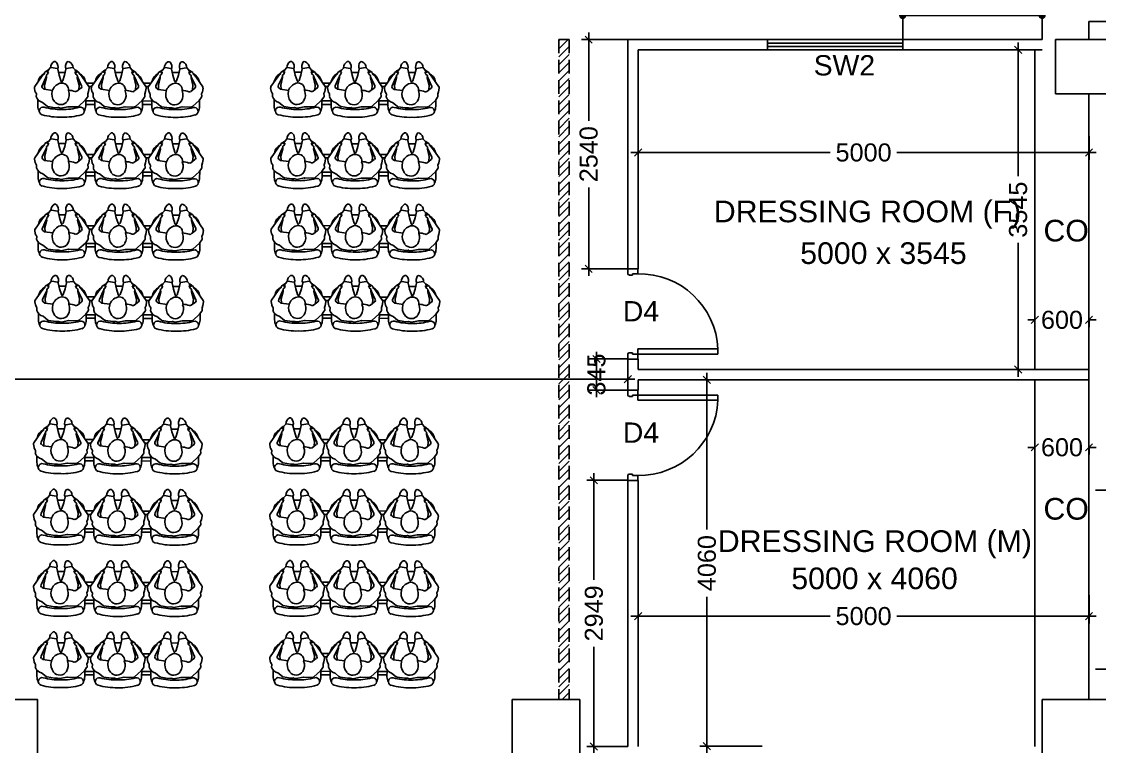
# Model space of a CAD drawing. Extents: x 6345096 to 6738923, y -6490958 to -6305885.
# Drawn here: x 6629733 to 6641686, y -6454644 to -6446609 of the extents above; entities that cross this region are included whole.
import ezdxf
from ezdxf.enums import TextEntityAlignment as Align

# ---------------------------------------------------------------- set-up
doc = ezdxf.new("R2010")
doc.units = 0
doc.header["$LTSCALE"] = 600
doc.header["$MEASUREMENT"] = 0
doc.header["$PDMODE"] = 35
doc.linetypes.add('HIDDEN', pattern=[0.375, 0.25, -0.125])
doc.layers.get('0').update_dxf_attribs({"linetype": 'CONTINUOUS'})
doc.layers.get('Defpoints').update_dxf_attribs({"linetype": 'CONTINUOUS'})
for name, color, linetype in [('Counter', 7, 'CONTINUOUS'), ('DOOR', 32, 'CONTINUOUS'), ('furniture', 33, 'CONTINUOUS'), ('HS', 251, 'CONTINUOUS'), ('joinery', 7, 'CONTINUOUS'), ('LA-column', 3, 'CONTINUOUS'), ('PARTI', 21, 'CONTINUOUS'), ('Room Dim', 1, 'CONTINUOUS'), ('TEXT', 6, 'CONTINUOUS'), ('Walls', 7, 'CONTINUOUS'), ('Ward Hatch', 170, 'CONTINUOUS'), ('WIN', 151, 'CONTINUOUS'), ('Working Dim', 5, 'CONTINUOUS')]:
    doc.layers.add(name, color=color, linetype=linetype)
doc.styles.add('ari', font='arial.ttf')
doc.styles.add('ARIAL', font='arial.ttf')
doc.styles.get("Standard").update_dxf_attribs({"font": 'romans.shx'})
doc.dimstyles.new('int. dim', dxfattribs={"dimtxt": 200, "dimasz": 80, "dimexe": 80, "dimexo": 0, "dimgap": 70, "dimtad": 0, "dimdec": 0, "dimzin": 12, "dimdsep": 46, "dimtxsty": 'ari', "dimblk": 'OBLIQUE', "dimcen": 2, "dimdle": 80, "dimclrd": 256, "dimclre": 256, "dimclrt": 6, "dimadec": 0, "dimazin": 0, "dimtfac": 1, "dimtdec": 0, "dimtix": 1, "dimtmove": 2, "dimatfit": 3, "dimfxl": 1, "dimtolj": 1, "dimtzin": 0, "dimlwd": -1, "dimlwe": -1, "dimarcsym": 0})
doc.dimstyles.new('STANDARD$0', dxfattribs={"dimscale": 0, "dimtxt": 150, "dimasz": 125, "dimexe": 0.75, "dimexo": 1, "dimgap": 25, "dimtad": 1, "dimdec": 0, "dimdsep": 46, "dimtxsty": 'Standard', "dimblk1": 'DOT', "dimblk2": 'DOT', "dimsah": 1, "dimcen": 2.5, "dimclrd": 1, "dimclre": 1, "dimclrt": 3, "dimadec": 0, "dimazin": 0, "dimtfac": 1, "dimtdec": 0, "dimtmove": 0, "dimatfit": 3, "dimldrblk": 'DOT', "dimfxl": 1, "dimtolj": 1, "dimtzin": 0, "dimarcsym": 0})

# ---------------------------------------------------------------- blocks, each defined once
blk = doc.blocks.new('1000')
at = {"layer": 'DOOR'}
for p, q in [((0, -100), (0, 0)), ((0, 0), (50, 0)), ((50, -100), (0, -100)), ((50, 0), (50, -2)), ((63, -49), (50, -49)), ((50, -49), (50, -100)), ((50, -100), (50, -901)), ((100, -100), (50, -100)), ((63, -13), (61, -13)), ((63, -13), (63, -49)), ((100, -901), (100, -100)), ((837, -13), (837, -49)), ((837, -13), (839, -13)), ((837, -49), (850, -49)), ((850, 0), (850, -2)), ((900, 0), (850, 0)), ((850, -49), (850, -100)), ((850, -100), (900, -100)), ((900, -100), (900, 0)), ((50, -901), (100, -901))]:
    blk.add_line(p, q, dxfattribs=at)
for centre, major_axis, start_param, end_param in [((50, -13), (-7.95, 7.95), 3.926991, 5.497787), ((850, -13), (7.95, 7.95), 0.785398, 2.356194)]:
    blk.add_ellipse(centre, major_axis=major_axis, ratio=1, start_param=start_param, end_param=end_param, dxfattribs=at)
at = {"layer": 'DOOR', "color": 145}
blk.add_ellipse((64, -115), major_axis=(-520, 590), ratio=1, start_param=2.464943, end_param=4.009476, dxfattribs=at)
blk = doc.blocks.new('A$C6F2C55AD')
at = {"layer": 'furniture', "color": 8}
for p, q in [((-379, 896), (-303, 896)), ((-309, 892), (-377, 818)), ((-274, 917), (-309, 892)), ((-236, 919), (-260, 921)), ((-212, 928), (-236, 919)), ((-172, 935), (-212, 928)), ((-209, 798), (-173, 844)), ((-50, 857), (-157, 931)), ((-148, 850), (-56, 808)), ((-25, 837), (-50, 857)), ((-383, 803), (-381, 703)), ((-56, 808), (-40, 802)), ((-19, 827), (-25, 837)), ((-7, 824), (-15, 825)), ((-8, 781), (4, 776)), ((-1, 787), (-5, 793)), ((5, 781), (-1, 787)), ((24, 785), (0, 820)), ((0, 792), (11, 789)), ((11, 789), (19, 779)), ((-381, 699), (-397, 621)), ((-397, 621), (-391, 593)), ((0, 593), (0, 669)), ((-391, 588), (-392, 559)), ((-392, 559), (-379, 478)), ((-200, 528), (-187, 436)), ((2, 482), (-10, 477)), ((4, 481), (2, 482)), ((3, 477), (4, 481)), ((19, 483), (11, 473)), ((-375, 468), (-334, 417)), ((-374, 366), (-301, 366)), ((-355, 366), (-355, 265)), ((-316, 366), (-316, 265)), ((-187, 436), (-173, 418)), ((-157, 331), (-50, 405)), ((-148, 412), (-56, 454)), ((-56, 454), (-40, 459)), ((-50, 405), (-25, 425)), ((-40, 459), (-29, 462)), ((-25, 425), (-19, 435)), ((-15, 437), (-7, 438)), ((-3, 469), (3, 477)), ((11, 473), (-3, 469)), ((0, 442), (24, 477)), ((-379, 265), (-303, 265)), ((-309, 261), (-377, 187)), ((-374, 265), (-303, 265)), ((-274, 286), (-309, 261)), ((-269, 348), (-244, 349)), ((-236, 288), (-260, 290)), ((-212, 297), (-236, 288)), ((-232, 346), (-216, 336)), ((-172, 304), (-212, 297)), ((-208, 333), (-172, 327)), ((-157, 331), (-157, 300)), ((-50, 226), (-157, 300)), ((-119, 356), (-119, 275)), ((-383, 172), (-381, 72)), ((-209, 167), (-173, 213)), ((-148, 219), (-56, 177)), ((-56, 177), (-40, 171)), ((-25, 206), (-50, 226)), ((-19, 196), (-25, 206)), ((-7, 193), (-15, 194)), ((-8, 151), (4, 145)), ((-1, 156), (-5, 162)), ((5, 150), (-1, 156)), ((24, 154), (0, 189)), ((0, 162), (11, 158)), ((11, 158), (19, 148)), ((-381, 68), (-397, -10)), ((0, -38), (0, 38)), ((-397, -10), (-391, -38)), ((-391, -43), (-392, -72)), ((-392, -72), (-379, -153)), ((-200, -103), (-187, -195)), ((-375, -163), (-334, -214)), ((-187, -195), (-173, -213)), ((-157, -300), (-50, -226)), ((-148, -219), (-56, -177)), ((-56, -177), (-40, -171)), ((-50, -226), (-25, -206)), ((-40, -171), (-29, -169)), ((-25, -206), (-19, -196)), ((-15, -194), (-7, -193)), ((2, -149), (-10, -154)), ((-3, -162), (3, -154)), ((11, -158), (-3, -162)), ((0, -189), (24, -154)), ((4, -150), (2, -149)), ((3, -154), (4, -150)), ((19, -148), (11, -158)), ((-379, -265), (-301, -265)), ((-355, -265), (-355, -366)), ((-316, -265), (-316, -366)), ((-274, -345), (-309, -370)), ((-269, -283), (-244, -282)), ((-236, -343), (-260, -341)), ((-212, -334), (-236, -343)), ((-232, -285), (-216, -295)), ((-172, -327), (-212, -334)), ((-208, -298), (-172, -304)), ((-157, -300), (-157, -331)), ((-50, -405), (-157, -331)), ((-119, -275), (-119, -356)), ((-383, -459), (-381, -559)), ((-379, -366), (-303, -366)), ((-309, -370), (-377, -444)), ((-374, -366), (-303, -366)), ((-209, -464), (-173, -418)), ((-148, -412), (-56, -454)), ((-56, -454), (-40, -459)), ((-25, -425), (-50, -405)), ((-19, -435), (-25, -425)), ((-7, -438), (-15, -437)), ((-1, -475), (-5, -469)), ((5, -481), (-1, -475)), ((24, -477), (0, -442)), ((0, -469), (11, -473)), ((11, -473), (19, -483)), ((-381, -563), (-397, -641)), ((-8, -480), (4, -486)), ((0, -669), (0, -593)), ((-397, -641), (-391, -668)), ((-391, -674), (-392, -703)), ((-392, -703), (-379, -784)), ((-375, -793), (-334, -844)), ((-200, -734), (-187, -826)), ((-187, -826), (-173, -844)), ((-148, -850), (-56, -808)), ((-56, -808), (-40, -802)), ((-50, -857), (-25, -837)), ((-40, -802), (-29, -800)), ((-25, -837), (-19, -827)), ((-15, -825), (-7, -824)), ((2, -780), (-10, -785)), ((-3, -793), (3, -785)), ((11, -789), (-3, -793)), ((0, -820), (24, -785)), ((4, -781), (2, -780)), ((3, -785), (4, -781)), ((19, -779), (11, -789)), ((-379, -896), (-301, -896)), ((-269, -914), (-244, -913)), ((-232, -916), (-216, -926)), ((-208, -929), (-172, -935)), ((-157, -931), (-50, -857))]:
    blk.add_line(p, q, dxfattribs=at)
for points in [[(-193, 818), (-141, 822), (-59, 802), (-42, 803)], [(-42, 459), (-59, 460), (-141, 440), (-187, 443)], [(-193, 188), (-141, 191), (-59, 171), (-42, 172)], [(-42, -172), (-59, -171), (-141, -191), (-187, -188)], [(-193, -443), (-141, -440), (-59, -460), (-42, -459)], [(-42, -803), (-59, -802), (-141, -822), (-187, -819)]]:
    blk.add_lwpolyline(points, dxfattribs=at)
for points in [[(24, 781), (52, 756, -0.259848), (54, 749), (43, 683, -0.302547), (37, 677), (-30, 662), (-92, 642), (-107, 628), (-92, 620), (-30, 600), (37, 585, -0.302547), (43, 578), (54, 513, -0.259848), (52, 506), (24, 481)], [(24, 150), (52, 125, -0.259848), (54, 118), (43, 52, -0.302547), (37, 46), (-30, 31), (-92, 11), (-107, -3), (-92, -11), (-30, -31), (37, -46, -0.302547), (43, -52), (54, -118, -0.259848), (52, -125), (24, -150)], [(24, -481), (52, -506, -0.259848), (54, -513), (43, -578, -0.302547), (37, -585), (-30, -600), (-92, -620), (-107, -633), (-92, -642), (-30, -662), (37, -677, -0.302547), (43, -683), (54, -749, -0.259848), (52, -756), (24, -781)]]:
    blk.add_lwpolyline(points, format="xyb", dxfattribs=at)
for points in [[(115, 689, 0.28165), (118, 712, 0.281432), (52, 756, -0.259848), (54, 749), (43, 683, -0.302547), (37, 677, 0.254294)], [(115, 58, 0.28165), (118, 81, 0.281432), (52, 125, -0.259848), (54, 118), (43, 52, -0.302547), (37, 46, 0.254294)], [(115, -573, 0.28165), (118, -550, 0.281432), (52, -506, -0.259848), (54, -513), (43, -578, -0.302547), (37, -585, 0.254294)]]:
    blk.add_lwpolyline(points, format="xyb", close=True, dxfattribs=at)
for centre, radius, start, end in [((236, 652), 733, 164.361, 181.6247), ((-429, 838), 43.2, 344.361, 164.361), ((-374, 771), 125, 90, 118.9699), ((-262, 900), 20.7, 84.2936, 126.1379), ((-157, 832), 20.7, 65.5125, 142.3991), ((-168, 914), 20.7, 55.2478, 99.1519), ((-125, 771), 125, 25.4407, 79.8153), ((236, 652), 647, 164.361, 181.8419), ((-362, 803), 20.7, 137.3161, 180.8191), ((-193, 785), 20.7, 142.3991, 201.4261), ((-409, 700), 211, 1.1807, 21.4261), ((-37, 793), 10.2, 45.435, 108.1784), ((-5, 806), 24.7, 193.9888, 263.5389), ((-15, 829), 4.56, 211.6328, 266.4385), ((-8, 814), 9.9, 34.2468, 86.4385), ((-3, 788), 5.09, 52.4637, 108.4149), ((0, 781), 6.05, 308.4181, 329.2946), ((3, 779), 2.67, 329.2946, 45.0334), ((21, 780), 2.15, 218.553, 288.5809), ((20, 783), 4.98, 288.5809, 18.6143), ((236, 610), 733, 178.3753, 195.639), ((236, 610), 647, 178.1581, 195.639), ((-402, 703), 20.7, 348.8982, 0.8191), ((-269, 619), 89.1, 123.3122, 231.3111), ((-250, 591), 122, 67.1497, 123.3122), ((-240, 645), 124, 285.5429, 343.9718), ((-192, 631), 73.9, 343.9718, 98.0509), ((-411, 589), 20.7, 357.1355, 11.8973), ((-242, 652), 131, 231.3111, 285.5429), ((21, 481), 2.15, 71.4191, 141.447), ((20, 479), 4.98, 341.3857, 71.4191), ((62, 513), 75.9, 47.3296, 108.8978), ((49, 588), 82.7, 271.2733, 329.4641), ((98, 552), 22.8, 344.3632, 47.2828), ((-429, 424), 43.2, 195.639, 15.639), ((-374, 491), 125, 241.0301, 270), ((-358, 481), 20.7, 189.3001, 218.6806), ((-238, 442), 99.4, 194.4561, 251.4627), ((-157, 430), 20.7, 217.6009, 294.4875), ((-125, 491), 125, 280.1847, 334.5593), ((-7, 453), 24.1, 96.9092, 158.3871), ((-15, 432), 4.56, 93.5615, 148.3672), ((-8, 447), 9.9, 273.5615, 325.7532), ((-429, 207), 43.2, 344.361, 164.361), ((-374, 140), 125, 90, 118.9699), ((-262, 270), 20.7, 84.2936, 126.1379), ((-243, 329), 20.7, 58.0246, 92.8591), ((-205, 354), 20.7, 238.0246, 260.8481), ((-168, 348), 20.7, 260.8481, 304.7522), ((-168, 283), 20.7, 55.2478, 99.1519), ((-125, 140), 125, 25.4407, 79.8153), ((236, 21), 733, 164.361, 181.6247), ((236, 21), 647, 164.361, 181.8419), ((-362, 173), 20.7, 137.3161, 180.8191), ((-193, 154), 20.7, 142.3991, 201.4261), ((-409, 69), 211, 1.1807, 21.4261), ((-157, 201), 20.7, 65.5125, 142.3991), ((-37, 162), 10.2, 45.435, 108.1784), ((-5, 175), 24.7, 193.9888, 263.5389), ((-15, 198), 4.56, 211.6328, 266.4385), ((-8, 184), 9.9, 34.2468, 86.4385), ((-3, 157), 5.09, 52.4637, 108.4149), ((0, 150), 6.05, 308.4181, 329.2946), ((3, 148), 2.67, 329.2946, 45.0334), ((21, 149), 2.15, 218.553, 288.5809), ((20, 152), 4.98, 288.5809, 18.6143), ((236, -21), 733, 178.3753, 195.639), ((236, -21), 647, 178.1581, 195.639), ((-402, 72), 20.7, 348.8982, 0.8191), ((-269, -12), 89.1, 123.3122, 231.3111), ((-250, -40), 122, 67.1497, 123.3122), ((-192, 0), 73.9, 343.9718, 98.0509), ((-411, -42), 20.7, 357.1355, 11.8973), ((-242, 21), 131, 231.3111, 285.5429), ((-240, 14), 124, 285.5429, 343.9718), ((62, -118), 75.9, 47.3296, 108.8978), ((49, -43), 82.7, 271.2733, 329.4641), ((98, -79), 22.8, 344.3632, 47.2828), ((-429, -207), 43.2, 195.639, 15.639), ((-358, -150), 20.7, 189.3001, 218.6806), ((-238, -189), 99.4, 194.4561, 251.4627), ((-157, -201), 20.7, 217.6009, 294.4875), ((-125, -140), 125, 280.1847, 334.5593), ((-7, -178), 24.1, 96.9092, 158.3871), ((-15, -198), 4.56, 93.5615, 148.3672), ((-8, -184), 9.9, 273.5615, 325.7532), ((21, -149), 2.15, 71.4191, 141.447), ((20, -152), 4.98, 341.3857, 71.4191), ((-374, -140), 125, 241.0301, 270), ((-262, -361), 20.7, 84.2936, 126.1379), ((-243, -302), 20.7, 58.0246, 92.8591), ((-205, -277), 20.7, 238.0246, 260.8481), ((-168, -283), 20.7, 260.8481, 304.7522), ((-168, -348), 20.7, 55.2478, 99.1519), ((236, -610), 733, 164.361, 181.6247), ((-429, -424), 43.2, 344.361, 164.361), ((-374, -491), 125, 90, 118.9699), ((236, -610), 647, 164.361, 181.8419), ((-362, -458), 20.7, 137.3161, 180.8191), ((-193, -477), 20.7, 142.3991, 201.4261), ((-157, -430), 20.7, 65.5125, 142.3991), ((-125, -491), 125, 25.4407, 79.8153), ((-37, -469), 10.2, 45.435, 108.1784), ((-5, -456), 24.7, 193.9888, 263.5389), ((-15, -432), 4.56, 211.6328, 266.4385), ((-8, -447), 9.9, 34.2468, 86.4385), ((-3, -473), 5.09, 52.4637, 108.4149), ((20, -479), 4.98, 288.5809, 18.6143), ((-402, -559), 20.7, 348.8982, 0.8191), ((-269, -643), 89.1, 123.3122, 231.3111), ((-250, -671), 122, 67.1497, 123.3122), ((-409, -562), 211, 1.1807, 21.4261), ((-192, -631), 73.9, 343.9718, 98.0509), ((0, -481), 6.05, 308.4181, 329.2946), ((3, -483), 2.67, 329.2946, 45.0334), ((21, -481), 2.15, 218.553, 288.5809), ((236, -652), 733, 178.3753, 195.639), ((236, -652), 647, 178.1581, 195.639), ((-411, -673), 20.7, 357.1355, 11.8973), ((-242, -610), 131, 231.3111, 285.5429), ((-240, -617), 124, 285.5429, 343.9718), ((62, -749), 75.9, 47.3296, 108.8978), ((49, -674), 82.7, 271.2733, 329.4641), ((98, -710), 22.8, 344.3632, 47.2828), ((-429, -838), 43.2, 195.639, 15.639), ((-358, -781), 20.7, 189.3001, 218.6806), ((-125, -771), 125, 280.1847, 334.5593), ((-7, -809), 24.1, 96.9092, 158.3871), ((-15, -829), 4.56, 93.5615, 148.3672), ((-8, -814), 9.9, 273.5615, 325.7532), ((21, -780), 2.15, 71.4191, 141.447), ((20, -783), 4.98, 341.3857, 71.4191), ((-374, -771), 125, 241.0301, 270), ((-238, -820), 99.4, 194.4561, 251.4627), ((-243, -933), 20.7, 58.0246, 92.8591), ((-205, -908), 20.7, 238.0246, 260.8481), ((-157, -832), 20.7, 217.6009, 294.4875), ((-168, -914), 20.7, 260.8481, 304.7522)]:
    blk.add_arc(centre, radius, start, end, dxfattribs=at)
blk = doc.blocks.new('_Oblique')
at = {"color": 0, "linetype": 'ByBlock', "lineweight": -2}
blk.add_line((-0.5, -0.5), (0.5, 0.5), dxfattribs=at)
blk = doc.blocks.new('*D2179')
at = {"layer": 'Defpoints', "color": 0, "transparency": 16777216}
for p in [(6636570, -6452967, 2), (6641570, -6452967, 5), (6636570, -6453200)]:
    blk.add_point(p, dxfattribs=at)
at = {"layer": 'Working Dim', "transparency": 16777216}
for p, q in [((6636570, -6452967), (6636570, -6453280)), ((6641570, -6452967), (6641570, -6453280)), ((6636490, -6453200), (6638701, -6453200)), ((6641650, -6453200), (6639438, -6453200))]:
    blk.add_line(p, q, dxfattribs=at)
at = {"layer": 'Working Dim', "transparency": 16777216, "xscale": 80, "yscale": 80, "zscale": 80, "rotation": 180}
blk.add_blockref('_Oblique', (6636570, -6453200), dxfattribs=at)
at = {"layer": 'Working Dim', "transparency": 16777216, "xscale": 80, "yscale": 80, "zscale": 80}
blk.add_blockref('_Oblique', (6641570, -6453200), dxfattribs=at)
at = {"layer": 'Working Dim', "color": 6, "transparency": 16777216, "insert": (6639070, -6453200), "char_height": 200, "attachment_point": 5, "style": 'ari'}
blk.add_mtext('\\A1;5000', dxfattribs=at)
blk = doc.blocks.new('*D2180')
at = {"layer": 'Defpoints', "color": 0, "transparency": 16777216}
for p in [(6637333, -6450581), (6637947, -6450581, 2), (6637947, -6454642, -3)]:
    blk.add_point(p, dxfattribs=at)
at = {"layer": 'Working Dim', "transparency": 16777216}
for p, q in [((6637333, -6450501), (6637333, -6452239)), ((6637947, -6450581), (6637253, -6450581)), ((6637333, -6454722), (6637333, -6452984)), ((6637947, -6454642), (6637253, -6454642))]:
    blk.add_line(p, q, dxfattribs=at)
at = {"layer": 'Working Dim', "transparency": 16777216, "xscale": 80, "yscale": 80, "zscale": 80}
for p, rotation in [((6637333, -6450581), 90), ((6637333, -6454642), 270)]:
    blk.add_blockref('_Oblique', p, dxfattribs=dict(at, rotation=rotation))
at = {"layer": 'Working Dim', "color": 6, "transparency": 16777216, "insert": (6637333, -6452612), "char_height": 200, "attachment_point": 5, "rotation": 90, "style": 'ari'}
blk.add_mtext('\\A1;4060', dxfattribs=at)
blk = doc.blocks.new('*D2181')
at = {"layer": 'Defpoints', "color": 0, "transparency": 16777216}
for p in [(6640570, -6446921, 2), (6640784, -6446921), (6640570, -6450466, 2)]:
    blk.add_point(p, dxfattribs=at)
at = {"layer": 'Working Dim', "transparency": 16777216}
for p, q in [((6640784, -6446841), (6640784, -6448324)), ((6640570, -6446921), (6640864, -6446921)), ((6640784, -6450546), (6640784, -6449063)), ((6640570, -6450466), (6640864, -6450466))]:
    blk.add_line(p, q, dxfattribs=at)
at = {"layer": 'Working Dim', "transparency": 16777216, "xscale": 80, "yscale": 80, "zscale": 80}
for p, rotation in [((6640784, -6446921), 90), ((6640784, -6450466), 270)]:
    blk.add_blockref('_Oblique', p, dxfattribs=dict(at, rotation=rotation))
at = {"layer": 'Working Dim', "color": 6, "transparency": 16777216, "insert": (6640784, -6448694), "char_height": 200, "attachment_point": 5, "rotation": 90, "style": 'ari'}
blk.add_mtext('\\A1;3545', dxfattribs=at)
blk = doc.blocks.new('*D2182')
at = {"layer": 'Defpoints', "color": 0, "transparency": 16777216}
for p in [(6636570, -6447879, 2), (6641570, -6447879, 5), (6636570, -6448061)]:
    blk.add_point(p, dxfattribs=at)
at = {"layer": 'Working Dim', "transparency": 16777216}
for p, q in [((6636570, -6447879), (6636570, -6448141)), ((6641570, -6447879), (6641570, -6448141)), ((6636490, -6448061), (6638701, -6448061)), ((6641650, -6448061), (6639438, -6448061))]:
    blk.add_line(p, q, dxfattribs=at)
at = {"layer": 'Working Dim', "transparency": 16777216, "xscale": 80, "yscale": 80, "zscale": 80, "rotation": 180}
blk.add_blockref('_Oblique', (6636570, -6448061), dxfattribs=at)
at = {"layer": 'Working Dim', "transparency": 16777216, "xscale": 80, "yscale": 80, "zscale": 80}
blk.add_blockref('_Oblique', (6641570, -6448061), dxfattribs=at)
at = {"layer": 'Working Dim', "color": 6, "transparency": 16777216, "insert": (6639070, -6448061), "char_height": 200, "attachment_point": 5, "style": 'ari'}
blk.add_mtext('\\A1;5000', dxfattribs=at)
blk = doc.blocks.new('*D2274')
at = {"layer": 'Defpoints', "color": 0, "transparency": 16777216}
for p in [(6636022, -6446809), (6636455, -6446809, 2), (6636455, -6449349, 2)]:
    blk.add_point(p, dxfattribs=at)
at = {"layer": 'Working Dim', "transparency": 16777216}
for p, q in [((6636022, -6446729), (6636022, -6447709)), ((6636455, -6446809), (6635942, -6446809)), ((6636022, -6449429), (6636022, -6448449)), ((6636455, -6449349), (6635942, -6449349))]:
    blk.add_line(p, q, dxfattribs=at)
at = {"layer": 'Working Dim', "transparency": 16777216, "xscale": 80, "yscale": 80, "zscale": 80}
for p, rotation in [((6636022, -6446809), 90), ((6636022, -6449349), 270)]:
    blk.add_blockref('_Oblique', p, dxfattribs=dict(at, rotation=rotation))
at = {"layer": 'Working Dim', "color": 6, "transparency": 16777216, "insert": (6636022, -6448079), "char_height": 200, "attachment_point": 5, "rotation": 90, "style": 'ari'}
blk.add_mtext('\\A1;2540', dxfattribs=at)
blk = doc.blocks.new('*D2275')
at = {"layer": 'Defpoints', "color": 0, "transparency": 16777216}
for p in [(6636455, -6450349, 2), (6636108, -6450694), (6636455, -6450694, 2)]:
    blk.add_point(p, dxfattribs=at)
at = {"layer": 'Working Dim', "transparency": 16777216}
for p, q in [((6636108, -6450349), (6636108, -6450269)), ((6636455, -6450349), (6636028, -6450349)), ((6636108, -6450349), (6636108, -6450694)), ((6636455, -6450694), (6636028, -6450694)), ((6636108, -6450694), (6636108, -6450774))]:
    blk.add_line(p, q, dxfattribs=at)
at = {"layer": 'Working Dim', "transparency": 16777216, "xscale": 80, "yscale": 80, "zscale": 80}
for p, rotation in [((6636108, -6450349), 270), ((6636108, -6450694), 90)]:
    blk.add_blockref('_Oblique', p, dxfattribs=dict(at, rotation=rotation))
at = {"layer": 'Working Dim', "color": 6, "transparency": 16777216, "insert": (6636108, -6450522), "char_height": 200, "attachment_point": 5, "rotation": 90, "style": 'ari'}
blk.add_mtext('\\A1;345', dxfattribs=at)
blk = doc.blocks.new('*D2276')
at = {"layer": 'Defpoints', "color": 0, "transparency": 16777216}
for p in [(6636455, -6451694, 2), (6636080, -6454644), (6636455, -6454644, 2)]:
    blk.add_point(p, dxfattribs=at)
at = {"layer": 'Working Dim', "transparency": 16777216}
for p, q in [((6636080, -6451614), (6636080, -6452799)), ((6636455, -6451694), (6636000, -6451694)), ((6636080, -6454724), (6636080, -6453540)), ((6636455, -6454644), (6636000, -6454644))]:
    blk.add_line(p, q, dxfattribs=at)
at = {"layer": 'Working Dim', "transparency": 16777216, "xscale": 80, "yscale": 80, "zscale": 80}
for p, rotation in [((6636080, -6451694), 90), ((6636080, -6454644), 270)]:
    blk.add_blockref('_Oblique', p, dxfattribs=dict(at, rotation=rotation))
at = {"layer": 'Working Dim', "color": 6, "transparency": 16777216, "insert": (6636080, -6453169), "char_height": 200, "attachment_point": 5, "rotation": 90, "style": 'ari'}
blk.add_mtext('\\A1;2949', dxfattribs=at)
blk = doc.blocks.new('*D2280')
at = {"layer": 'Defpoints', "color": 0, "transparency": 16777216}
for p in [(6619940, -6450353, 2), (6636455, -6450349), (6619940, -6450572)]:
    blk.add_point(p, dxfattribs=at)
at = {"layer": 'Working Dim', "transparency": 16777216}
for p, q in [((6619940, -6450353), (6619940, -6450652)), ((6636455, -6450349), (6636455, -6450652)), ((6619860, -6450572), (6627759, -6450572)), ((6636535, -6450572), (6628635, -6450572))]:
    blk.add_line(p, q, dxfattribs=at)
at = {"layer": 'Working Dim', "transparency": 16777216, "xscale": 80, "yscale": 80, "zscale": 80, "rotation": 180}
blk.add_blockref('_Oblique', (6619940, -6450572), dxfattribs=at)
at = {"layer": 'Working Dim', "transparency": 16777216, "xscale": 80, "yscale": 80, "zscale": 80}
blk.add_blockref('_Oblique', (6636455, -6450572), dxfattribs=at)
at = {"layer": 'Working Dim', "color": 6, "transparency": 16777216, "insert": (6628197, -6450572), "char_height": 200, "attachment_point": 5, "style": 'ari'}
blk.add_mtext('\\A1;16515', dxfattribs=at)
blk = doc.blocks.new('*D2291')
at = {"layer": 'Defpoints', "color": 0, "transparency": 16777216}
for p in [(6640970, -6451320), (6640970, -6451329), (6641570, -6451320)]:
    blk.add_point(p, dxfattribs=at)
at = {"layer": 'Working Dim', "transparency": 16777216}
for p, q in [((6640970, -6451329), (6640890, -6451329)), ((6640970, -6451320), (6640970, -6451409)), ((6640970, -6451329), (6640978, -6451329)), ((6641570, -6451329), (6641561, -6451329)), ((6641570, -6451320), (6641570, -6451409)), ((6641570, -6451329), (6641650, -6451329))]:
    blk.add_line(p, q, dxfattribs=at)
at = {"layer": 'Working Dim', "transparency": 16777216, "xscale": 80, "yscale": 80, "zscale": 80}
blk.add_blockref('_Oblique', (6640970, -6451329), dxfattribs=at)
at = {"layer": 'Working Dim', "transparency": 16777216, "xscale": 80, "yscale": 80, "zscale": 80, "rotation": 180}
blk.add_blockref('_Oblique', (6641570, -6451329), dxfattribs=at)
at = {"layer": 'Working Dim', "color": 6, "transparency": 16777216, "insert": (6641270, -6451329), "char_height": 200, "attachment_point": 5, "style": 'ari'}
blk.add_mtext('\\A1;600', dxfattribs=at)
blk = doc.blocks.new('*D2292')
at = {"layer": 'Defpoints', "color": 0, "transparency": 16777216}
for p in [(6640970, -6449907), (6640970, -6449916), (6641570, -6449907)]:
    blk.add_point(p, dxfattribs=at)
at = {"layer": 'Working Dim', "transparency": 16777216}
for p, q in [((6640970, -6449916), (6640890, -6449916)), ((6640970, -6449907), (6640970, -6449996)), ((6640970, -6449916), (6640978, -6449916)), ((6641570, -6449916), (6641561, -6449916)), ((6641570, -6449907), (6641570, -6449996)), ((6641570, -6449916), (6641650, -6449916))]:
    blk.add_line(p, q, dxfattribs=at)
at = {"layer": 'Working Dim', "transparency": 16777216, "xscale": 80, "yscale": 80, "zscale": 80}
blk.add_blockref('_Oblique', (6640970, -6449916), dxfattribs=at)
at = {"layer": 'Working Dim', "transparency": 16777216, "xscale": 80, "yscale": 80, "zscale": 80, "rotation": 180}
blk.add_blockref('_Oblique', (6641570, -6449916), dxfattribs=at)
at = {"layer": 'Working Dim', "color": 6, "transparency": 16777216, "insert": (6641270, -6449916), "char_height": 200, "attachment_point": 5, "style": 'ari'}
blk.add_mtext('\\A1;600', dxfattribs=at)
blk = doc.blocks.new('*D2307')
at = {"layer": 'Defpoints', "color": 0, "transparency": 16777216}
for p in [(6637333, -6450581), (6637947, -6450581, 2), (6637947, -6454642, -3)]:
    blk.add_point(p, dxfattribs=at)
at = {"layer": 'Working Dim', "transparency": 16777216}
for p, q in [((6637333, -6450501), (6637333, -6452239)), ((6637947, -6450581), (6637253, -6450581)), ((6637333, -6454722), (6637333, -6452984)), ((6637947, -6454642), (6637253, -6454642))]:
    blk.add_line(p, q, dxfattribs=at)
at = {"layer": 'Working Dim', "transparency": 16777216, "xscale": 80, "yscale": 80, "zscale": 80}
for p, rotation in [((6637333, -6450581), 90), ((6637333, -6454642), 270)]:
    blk.add_blockref('_Oblique', p, dxfattribs=dict(at, rotation=rotation))
at = {"layer": 'Working Dim', "color": 6, "transparency": 16777216, "insert": (6637333, -6452612), "char_height": 200, "attachment_point": 5, "rotation": 90, "style": 'ari'}
blk.add_mtext('\\A1;4060', dxfattribs=at)
blk = doc.blocks.new('_Dot')
at = {"layer": 'WIN', "color": 0, "linetype": 'ByBlock', "lineweight": -2}
blk.add_line((-0.5, 0), (-1, 0), dxfattribs=at)
at = {"layer": 'WIN', "color": 0, "linetype": 'ByBlock', "const_width": 0.5}
blk.add_lwpolyline([(-0.25, 0, 1), (0.25, 0, 1)], format="xyb", close=True, dxfattribs=at)
blk = doc.blocks.new('*D2315')
at = {"layer": 'Defpoints', "color": 0, "transparency": 16777216}
for p in [(6639504, -6446541), (6639504, -6446809, 2), (6641050, -6446809)]:
    blk.add_point(p, dxfattribs=at)
at = {"layer": 'Working Dim', "transparency": 16777216}
for p, q in [((6639504, -6446809), (6639504, -6446461)), ((6641050, -6446809), (6641050, -6446461)), ((6640970, -6446541), (6639584, -6446541))]:
    blk.add_line(p, q, dxfattribs=at)
at = {"layer": 'Working Dim', "transparency": 16777216, "xscale": 80, "yscale": 80, "zscale": 80, "rotation": 180}
blk.add_blockref('_Dot', (6639504, -6446541), dxfattribs=at)
at = {"layer": 'Working Dim', "transparency": 16777216, "xscale": 80, "yscale": 80, "zscale": 80}
blk.add_blockref('_Dot', (6641050, -6446541), dxfattribs=at)
at = {"layer": 'Working Dim', "color": 6, "transparency": 16777216, "insert": (6640277, -6446368), "char_height": 200, "attachment_point": 5, "style": 'ari'}
blk.add_mtext('\\A1;1545', dxfattribs=at)
blk = doc.blocks.new('*D2317')
at = {"layer": 'Defpoints', "color": 0, "transparency": 16777216}
for p in [(6642200, -6453788), (6641800, -6453964, 3), (6642200, -6453964, -3)]:
    blk.add_point(p, dxfattribs=at)
at = {"layer": 'Working Dim', "transparency": 16777216}
for p, q in [((6641720, -6453788), (6641640, -6453788)), ((6641800, -6453964), (6641800, -6453708)), ((6641800, -6453788), (6642200, -6453788)), ((6642200, -6453964), (6642200, -6453708)), ((6642280, -6453788), (6642360, -6453788))]:
    blk.add_line(p, q, dxfattribs=at)
at = {"layer": 'Working Dim', "transparency": 16777216, "xscale": 80, "yscale": 80, "zscale": 80}
blk.add_blockref('_Dot', (6641800, -6453788), dxfattribs=at)
at = {"layer": 'Working Dim', "transparency": 16777216, "xscale": 80, "yscale": 80, "zscale": 80, "rotation": 180}
blk.add_blockref('_Dot', (6642200, -6453788), dxfattribs=at)
at = {"layer": 'Working Dim', "color": 6, "transparency": 16777216, "insert": (6642000, -6453615), "char_height": 200, "attachment_point": 5, "style": 'ari'}
blk.add_mtext('\\A1;400', dxfattribs=at)
blk = doc.blocks.new('*D2320')
at = {"layer": 'Defpoints', "color": 0, "transparency": 16777216}
for p in [(6641800, -6451804), (6641800, -6452049, -2), (6642325, -6452051, -2)]:
    blk.add_point(p, dxfattribs=at)
at = {"layer": 'Working Dim', "transparency": 16777216}
for p, q in [((6641800, -6452049), (6641800, -6451724)), ((6642325, -6452051), (6642325, -6451724)), ((6641720, -6451804), (6641640, -6451804)), ((6642325, -6451804), (6641800, -6451804)), ((6642405, -6451804), (6642485, -6451804))]:
    blk.add_line(p, q, dxfattribs=at)
at = {"layer": 'Working Dim', "transparency": 16777216, "xscale": 80, "yscale": 80, "zscale": 80}
blk.add_blockref('_Dot', (6641800, -6451804), dxfattribs=at)
at = {"layer": 'Working Dim', "transparency": 16777216, "xscale": 80, "yscale": 80, "zscale": 80, "rotation": 180}
blk.add_blockref('_Dot', (6642325, -6451804), dxfattribs=at)
at = {"layer": 'Working Dim', "color": 6, "transparency": 16777216, "insert": (6642062, -6451632), "char_height": 200, "attachment_point": 5, "style": 'ari'}
blk.add_mtext('\\A1;525', dxfattribs=at)
blk = doc.blocks.new('A$C2CD672AE')
at = {"layer": 'Ward Hatch', "linetype": 'HIDDEN'}
h = blk.add_hatch(dxfattribs=at)
h.set_pattern_fill('ANSI31', color=8, scale=500, style=0)
h.set_pattern_definition([(45, (-6530319.38, 6456423.9), (-44.19417382, 44.19417382), [])])
h.paths.add_polyline_path([(105487.6, 9615), (105372.6, 9615), (105372.6, 2300), (105487.6, 2300)])
at = {"layer": 'PARTI', "color": 8, "linetype": 'HIDDEN'}
for p, q in [((105372.6, 9615), (105372.6, 2300)), ((105372.6, 9615), (105487.6, 9615)), ((105487.6, 9615), (105372.6, 9615)), ((105487.6, 9615), (105487.6, 2300)), ((105487.6, 9615), (105487.6, 2300))]:
    blk.add_line(p, q, dxfattribs=at)
at = {"layer": 'Walls', "color": 8, "linetype": 'HIDDEN'}
blk.add_line((111250.1, 9015), (111250.1, 2300), dxfattribs=at)

msp = doc.modelspace()

# ---------------------------------------------------------------- linework, layer by layer
at = {"layer": 'LA-column', "color": 2, "elevation": 2.283}
for points in [[(6641199.532, -6447408.857), (6641199.532, -6446808.857), (6641799.532, -6446808.857), (6641799.532, -6447408.857)], [(6629160.532, -6454123.913), (6629160.532, -6454873.913), (6629910.532, -6454873.913), (6629910.532, -6454123.913)], [(6635172.032, -6454123.913), (6635172.032, -6454873.913), (6635922.032, -6454873.913), (6635922.032, -6454123.913)], [(6641049.537, -6454123.913), (6641049.537, -6454873.913), (6641799.537, -6454873.913), (6641799.537, -6454123.913)]]:
    msp.add_lwpolyline(points, close=True, dxfattribs=at)
at = {"layer": 'Walls', "linetype": 'Continuous'}
for p, q in [((6641569.539, -6446808.898, -2.848), (6641569.539, -6446608.866, -2.848)), ((6641569.539, -6446608.866, -2.848), (6641799.539, -6446608.866, -2.848)), ((6640969.538, -6450466.398, -2.848), (6640969.534, -6446923.899, -2.848)), ((6641569.542, -6454123.899, -2.848), (6641569.534, -6447558.899, -2.848)), ((6640969.542, -6454643.892, -2.848), (6640969.538, -6450581.398, -2.848))]:
    msp.add_line(p, q, dxfattribs=at)
at = {"layer": 'Walls'}
for p, q in [((6636454.541, -6446808.899, -1.128), (6641049.539, -6446808.899, -1.128)), ((6636569.54, -6446923.899, -1.128), (6641049.539, -6446923.899, -1.128)), ((6636454.541, -6449349.398, -1.128), (6636569.541, -6449349.398, -1.128)), ((6636454.54, -6450349.398, -1.128), (6636569.541, -6450349.398, -1.128)), ((6636569.54, -6450466.398, -1.128), (6641569.538, -6450466.398, -1.128)), ((6636454.54, -6450694.398, -1.128), (6636569.541, -6450694.398, -1.128)), ((6636569.54, -6450581.398, -1.128), (6641569.538, -6450581.398, -1.128)), ((6636454.541, -6451694.398, -1.128), (6636569.541, -6451694.398, -1.128))]:
    msp.add_line(p, q, dxfattribs=at)
at = {"layer": 'Walls', "extrusion": (-0.000145144, 2.25159e-17, 1)}
for p, q in [((6636454.541, -6446808.899, -1.128), (6636454.541, -6449349.398, -1.128)), ((6636454.541, -6450349.398, -1.128), (6636454.541, -6450694.398, -1.128)), ((6636569.541, -6451694.398, -1.128), (6636569.54, -6454643.892, -1.128))]:
    msp.add_line(p, q, dxfattribs=at)
at = {"layer": 'Walls', "extrusion": (0.000145144, 2.25336e-17, 1)}
for p, q in [((6636569.54, -6446923.899, -1.128), (6636569.541, -6449349.398, -1.128)), ((6636569.54, -6450349.398, -1.128), (6636569.54, -6450466.398, -1.128)), ((6636569.54, -6450581.398, -1.128), (6636569.54, -6450694.398, -1.128)), ((6636454.541, -6451694.398, -1.128), (6636454.541, -6454643.892, -1.128))]:
    msp.add_line(p, q, dxfattribs=at)
at = {"layer": 'Walls', "linetype": 'Continuous', "elevation": -2.848, "flags": 128}
msp.add_lwpolyline([(6641569.539, -6446808.898), (6641569.539, -6446608.866)], dxfattribs=at)
at = {"layer": 'WIN', "linetype": 'Continuous', "elevation": -1.128}
for points in [[(6639504.244, -6446808.899), (6639504.244, -6446923.89), (6638003.836, -6446923.89), (6638003.836, -6446808.899)], [(6639504.244, -6446848.899), (6639504.244, -6446883.89), (6638003.836, -6446883.89), (6638003.836, -6446848.899)]]:
    msp.add_lwpolyline(points, close=True, dxfattribs=at)

# ---------------------------------------------------------------- block references
at = {"layer": 'DOOR', "linetype": 'Continuous'}
for p, xscale, yscale, zscale, rotation in [((6636454.551, -6450349.398, -1.128), 1.11111110728237, 1.11111110728237, 1.11111110728237, 90.00001325483592), ((6636454.551, -6450694.398, -1.128), -1.11111110728237, 1.111111107282341, 1.111111107282371, 89.99998674516405)]:
    msp.add_blockref('1000', p, dxfattribs=dict(at, xscale=xscale, yscale=yscale, zscale=zscale, rotation=rotation))
at = {"layer": 'furniture', "ltscale": 0.75, "xscale": -1, "rotation": 269.9077851492898}
for p in [(6630810.749, -6447172.862, -1.128), (6633430.203, -6447172.547, -1.128), (6630812.664, -6447963.005, -1.128), (6633432.117, -6447962.69, -1.128), (6630814.578, -6448753.148, -1.128), (6633434.032, -6448752.833, -1.128), (6630816.493, -6449543.29, -1.128), (6633435.946, -6449542.975, -1.128), (6630800.574, -6451124.349, -1.128), (6633420.027, -6451124.034, -1.128), (6630800.574, -6451915.004, -1.128), (6633420.027, -6451914.689, -1.128), (6630800.574, -6452705.66, -1.128), (6633420.027, -6452705.345, -1.128), (6630800.574, -6453496.316, -1.128), (6633420.027, -6453496.001, -1.128)]:
    msp.add_blockref('A$C6F2C55AD', p, dxfattribs=at)
at = {"layer": 'HS'}
msp.add_blockref('A$C2CD672AE', (6530319.294, -6456423.902, 8.17), dxfattribs=at)

# ---------------------------------------------------------------- texts
at = {"layer": 'Counter', "color": 10, "style": 'ARIAL'}
for p in [(6641064.979, -6449046.208, -2.848), (6641064.983, -6452129.697, -2.848)]:
    msp.add_text('CO', height=240, dxfattribs=at).set_placement(p)
at = {"layer": 'joinery', "style": 'ari'}
for s, p in [('SW2', (6638857.392, -6447206.196, -2.098)), ('D4', (6636601.693, -6449932.337, -2.168)), ('D4', (6636601.693, -6451277.796, -2.168))]:
    msp.add_text(s, height=225, dxfattribs=at).set_placement(p, align=Align.CENTER)
at = {"layer": 'Room Dim', "style": 'ARIAL'}
for s, p in [('5000 x 3545', (6639290.298, -6449295.862, -0.409)), ('5000 x 4060', (6639191.733, -6452900.98, -0.409))]:
    msp.add_text(s, height=240, dxfattribs=at).set_placement(p, align=Align.CENTER)
at = {"layer": 'TEXT', "color": 7, "style": 'ARIAL'}
for s, p in [('DRESSING ROOM (F)', (6639114.015, -6448833.605, -2.848)), ('DRESSING ROOM (M)', (6639195.507, -6452488.221, -2.848))]:
    msp.add_text(s, height=240, dxfattribs=at).set_placement(p, align=Align.CENTER)

# ---------------------------------------------------------------- dimensions: what is measured, and where the dimension line sits
at = {"layer": 'Working Dim'}
for base, p1, p2, angle, dimstyle, override, picture, middle in [((6639504.244, -6446540.545, -2.848), (6641049.59, -6446808.899, -2.848), (6639504.244, -6446808.899, -1.128), 180, 'STANDARD$0', {"dimscale": 1, "dimtxt": 200, "dimasz": 80, "dimexe": 80, "dimexo": 0, "dimgap": 70, "dimzin": 12, "dimtxsty": 'ari', "dimblk": 'Oblique', "dimcen": 2, "dimdle": 80, "dimclrd": 256, "dimclre": 256, "dimclrt": 6, "dimtix": 1, "dimtmove": 2, "dimlwd": 65535, "dimlwe": 65535, "dimarcsym": 1}, '*D2315', (6640276.917, -6446368.43, -2.848)), ((6636022.375, -6446808.899, -2.848), (6636454.541, -6449349.398, -1.128), (6636454.541, -6446808.899, -1.128), 90, 'int. dim', {"dimtxt": 200}, '*D2274', (6636022.375, -6448079.149, -2.848)), ((6640784.013, -6446920.899, -1.128), (6640569.501, -6450466.398, 0.593), (6640569.501, -6446920.899, 0.593), 90, 'int. dim', {"dimtxt": 200}, '*D2181', (6640784.013, -6448693.649, -1.128)), ((6636569.541, -6448061.303, -2.848), (6641569.535, -6447878.568, 2.283), (6636569.541, -6447878.568, -1.128), 180, 'int. dim', {"dimtxt": 200}, '*D2182', (6639069.538, -6448061.303, -2.848)), ((6640969.537, -6449915.865, -2.848), (6641569.537, -6449907.264, -2.848), (6640969.537, -6449907.265, -2.848), 180, 'int. dim', {"dimtxt": 200, "dimarcsym": 1}, '*D2292', (6641269.537, -6449915.865, -2.848)), ((6636107.904, -6450694.398, -2.848), (6636454.541, -6450349.398, -1.128), (6636454.541, -6450694.398, -1.128), 90, 'int. dim', {"dimtxt": 200}, '*D2275', (6636107.904, -6450521.898, -2.848)), ((6619939.529, -6450572.243, -2.848), (6636454.553, -6450349.398, -2.848), (6619939.529, -6450353.398, -1.128), 180, 'int. dim', {"dimtxt": 200}, '*D2280', (6628197.041, -6450572.243, -2.848)), ((6637333.146, -6450581.398, -2.848), (6637946.842, -6454641.881, -6.259), (6637946.842, -6450581.398, -1.128), 90, 'int. dim', {"dimtxt": 200}, '*D2180', (6637333.146, -6452611.64, -2.848)), ((6637333.146, -6450581.398, -2.848), (6637946.842, -6454641.881, -6.259), (6637946.842, -6450581.398, -1.128), 90, 'int. dim', {"dimtxt": 200}, '*D2307', (6637333.146, -6452611.64, -2.848)), ((6640969.538, -6451329.463, -2.848), (6641569.538, -6451319.802, -2.848), (6640969.538, -6451319.802, -2.848), 180, 'int. dim', {"dimtxt": 200, "dimarcsym": 1}, '*D2291', (6641269.538, -6451329.463, -2.848)), ((6641799.542, -6451804.481, 6.763), (6642324.953, -6452051.004, 4.374), (6641799.542, -6452048.739, 4.374), 180, 'STANDARD$0', {"dimscale": 1, "dimtxt": 200, "dimasz": 80, "dimexe": 80, "dimexo": 0, "dimgap": 70, "dimzin": 12, "dimtxsty": 'ari', "dimblk": 'Oblique', "dimcen": 2, "dimdle": 80, "dimclrd": 256, "dimclre": 256, "dimclrt": 6, "dimtix": 1, "dimtmove": 2, "dimlwd": 65535, "dimlwe": 65535, "dimarcsym": 1}, '*D2320', (6642062.248, -6451632.367, 6.763)), ((6636079.753, -6454643.892, -2.848), (6636454.541, -6451694.398, -1.128), (6636454.541, -6454643.892, -1.128), 90, 'int. dim', {"dimtxt": 200}, '*D2276', (6636079.753, -6453169.145, -2.848)), ((6636569.541, -6453199.73, -2.848), (6641569.54, -6452967.289, 2.283), (6636569.541, -6452967.289, -1.128), 180, 'int. dim', {"dimtxt": 200}, '*D2179', (6639069.54, -6453199.73, -2.848)), ((6642199.709, -6453787.516, 6.763), (6641799.631, -6453963.794, 9.375), (6642199.709, -6453963.612, 4.072), 180, 'STANDARD$0', {"dimscale": 1, "dimtxt": 200, "dimasz": 80, "dimexe": 80, "dimexo": 0, "dimgap": 70, "dimzin": 12, "dimtxsty": 'ari', "dimblk": 'Oblique', "dimcen": 2, "dimdle": 80, "dimclrd": 256, "dimclre": 256, "dimclrt": 6, "dimtix": 1, "dimtmove": 2, "dimlwd": 65535, "dimlwe": 65535, "dimarcsym": 1}, '*D2317', (6641999.67, -6453615.401, 6.763))]:
    dim = msp.add_linear_dim(base=base, p1=p1, p2=p2, angle=angle, dimstyle=dimstyle, override=override, dxfattribs=at)
    dim.commit()
    dim.dimension.update_dxf_attribs({"geometry": picture, "text_midpoint": middle})

doc.saveas('drawing.dxf')
